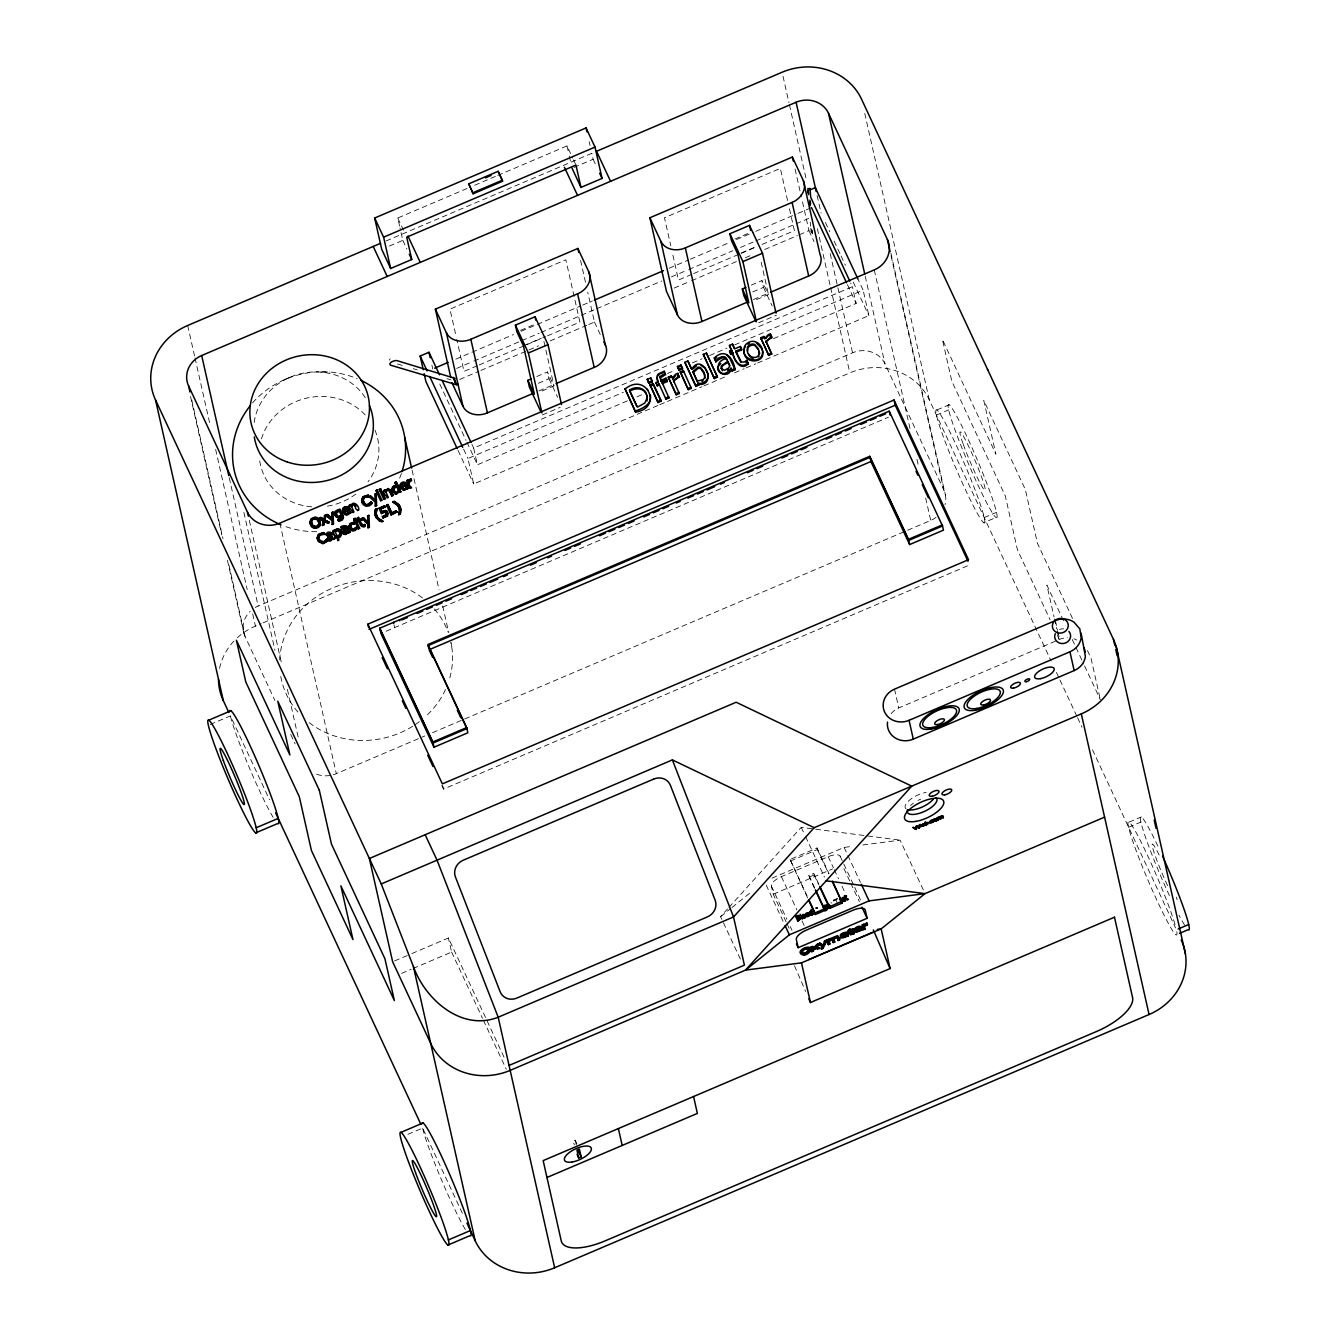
<?xml version="1.0" encoding="UTF-8"?>
<svg xmlns="http://www.w3.org/2000/svg" width="1340" height="1340" viewBox="0 0 1340 1340"><rect width="100%" height="100%" fill="white"/><g stroke="black" fill="none" stroke-linecap="round" stroke-linejoin="round"><path stroke-width="0.75" stroke-dasharray="5 3.75" d="M812.409 233.428L811.135 232.021L811.655 229.509L812.459 231.234M389.371 360.125L390.175 358.752M740.35 959.055L720.568 916.644L727.536 908.939M728.927 907.398L801.236 827.35L813.598 828.957M830.951 902.792L831.922 902.959M720.568 916.644L730.333 908.805M731.958 907.498L751.455 891.803M815.725 908.621L817.367 908.235M285.303 379.321L290.21 377.143M399.605 226.125L397.779 218.001L467.007 188.505M474.695 185.238L495.85 176.227M497.776 175.406L567.004 145.909L572.699 158.103M386.054 240.966L592.9 152.844M389.387 246.058L402.804 240.346L400.057 228.152M573.956 167.433L593.134 159.259L591.811 153.38M520.506 330.36L536.553 323.526M735.007 238.989L749.261 232.909M455.818 359.137L513.505 334.565M521.193 331.281L580.789 305.889M582.716 305.068L592.33 300.981M669.23 268.218L688.458 260.027M690.368 259.206L728.826 242.825M736.514 239.542L753.817 232.172M755.743 231.351L796.111 214.149M798.037 213.328L811.504 207.6M456.588 368.416L471.948 361.884M473.857 361.063L519.903 341.449M521.813 340.628L539.082 333.275M541.008 332.454L579.366 316.106M581.292 315.285L594.709 309.574M596.635 308.753L661.86 280.965M671.457 276.878L686.8 270.345M688.71 269.524L732.829 250.731M740.518 247.448L753.934 241.736M755.861 240.915L809.578 218.035M523.421 345.804L541.26 338.216M741.489 252.908L755.76 246.828M477.291 365.753L463.992 371.415L456.756 339.288M479.201 364.949L524.794 345.519M526.687 344.715L545.681 336.625M547.591 335.804L579.885 322.052L565.849 259.776L449.955 309.155L456.304 337.278M691.792 274.365L678.492 280.043L672.613 253.93M693.684 273.561L739.278 254.131M741.188 253.327L754.487 247.666M762.091 244.416L794.385 230.664L789.394 208.571M459.67 379.471L478.933 371.264M480.859 370.443L527.072 350.762M528.999 349.941L538.613 345.837M550.17 340.913L586.753 325.335M588.679 324.514L594.457 322.052L587.741 292.204M674.171 288.083L689.581 281.517M691.507 280.697L737.72 261.015M745.409 257.732L751.187 255.27M764.671 249.525L797.401 235.589M799.327 234.768L808.958 230.664L801.789 198.839M536.77 376.523L547.457 371.967L553.956 385.903L539.702 391.967M751.271 285.135L761.957 280.579L768.457 294.515L755.978 299.825M538.295 383.29L548.981 378.734L547.457 371.967M752.779 291.902L763.482 287.346L761.957 280.579M538.898 390.928L554.157 384.429M753.398 299.54L768.641 293.041M542.365 414.931L560.187 407.343M758.641 322.789L776.463 315.185M627.388 400.878L477.425 464.762L473.673 448.062L852.408 286.693L850.666 282.974M657.856 405.517L473.69 483.975L467.945 458.515L623.335 392.302M667.454 373.508L675.142 370.242M692.395 362.889L701.993 358.802M709.664 355.519L726.933 348.166M734.605 344.899L863.127 290.144L857.918 278.954M637.003 396.774L642.764 394.328M773.498 338.618L856.176 303.409L852.408 286.693M659.766 404.697L665.528 402.251M667.437 401.43L701.976 386.724M703.902 385.903L724.99 376.909M734.588 372.822L744.186 368.734M746.095 367.914L755.693 363.827M757.603 363.023L868.873 315.603L863.127 290.144M255.27 607.489A24.807 22.747 -12.7 0 1 258.151 606.048L852.558 352.805A24.807 22.747 -12.7 0 1 884.97 363.793L943.846 490.055A24.807 22.747 -12.7 0 1 945.001 504.644M237.297 637.756A60.836 55.744 -12.7 0 1 255.438 626.115L261.216 623.669M263.142 622.849L849.845 372.872A60.836 55.744 -12.7 0 1 929.29 399.822L1051.13 661.089M386.088 631.24L888.487 417.192M936.911 409.956L949.172 404.747M210.196 724.505L230.413 715.895L269.524 799.745M936.425 415.099L948.687 409.873M333.275 774.755A24.807 22.747 -12.7 0 0 336.323 773.666L424.814 735.978M432.502 732.695L905.723 531.076M907.649 530.255L930.731 520.423A24.807 22.747 -12.7 0 0 936.292 517.207M984.213 517.592L996.474 512.366M983.711 522.734A61.473 4.824 66.9 0 0 954.901 442.334A61.473 4.824 66.9 0 0 942.322 433.976A61.473 4.824 66.9 0 0 983.711 522.734L995.972 517.508A61.473 4.824 66.9 0 0 967.162 437.108A61.473 4.824 66.9 0 0 954.582 428.75A61.473 4.824 66.9 0 0 995.972 517.508M441.765 785.341L443.523 789.109L969.708 564.927M891.134 713.684A18.71 17.152 -12.7 0 1 898.738 707.939L1059.622 639.398A18.71 17.152 -12.7 0 1 1067.561 637.756M394.563 960.931L409.956 954.381M411.882 953.561L448.431 937.983L504.007 1057.126M401.581 973.393L411.213 969.289M413.139 968.468L451.614 952.07L448.431 937.983M807.618 897.9L790.081 859.459L817.048 847.969L829.075 873.78M790.433 861.017L817.4 849.543L817.048 847.969M772.041 878.119L844.133 847.416L852.424 846.327M786.128 921.87L773.23 894.216L771.388 886.058A12.06 4.74 -25 0 1 781.388 876.645L828.237 856.679A12.06 4.74 -25 0 1 840.347 856.679M814.419 888.186L808.874 875.489L813.765 873.395L818.975 884.534M809.226 877.047L814.117 874.97L813.765 873.395M773.23 894.216L832.609 868.906M837.232 898.638L833.262 900.329L837.232 898.638L835.825 899.877L837.718 904.031M833.564 901.083L835.172 900.145L833.262 900.329M835.875 900.095L837.282 898.855M1129.118 822.124L1141.379 816.898M407.913 1134.327L422.619 1128.062L462.602 1213.772M1128.632 827.266L1140.893 822.04M576.904 1143.757L575.245 1140.189L572.8 1141.245L574.458 1144.796M815.775 907.683L817.718 908.051M815.826 907.9L817.383 907.348M816.11 908.403L816.948 908.219M862.793 844.987L900.111 840.146L924.181 891.77M320.863 372.118L329.673 372.051M815.658 829.226L900.111 840.146M397.444 363.978L405.367 366.339M413.29 368.684L417.243 369.857M446.957 378.684L450.91 379.857M1072.519 618.46L1037.445 543.286L1025.334 489.519L983.778 400.409L995.888 454.176L942.389 339.439L951.802 381.18L1005.301 495.917L1017.412 549.685L1050.141 619.834M1087.444 650.486L1090.961 658.024L1099.922 697.788M1063.525 620.772L1046.858 585.044L1054.044 616.903M1072.302 639.582L1083.708 664.037M1084.579 665.913L1100.375 699.781M1057.21 635.009L1058.985 638.795L1057.176 630.839M1056.423 672.429L1059.069 678.09M1059.94 679.983L1076.673 715.861M1077.561 717.754L1081.966 727.184M1092.519 749.847L1175.549 927.883M825.423 222.44L829.778 231.753M834.117 241.083L840.197 254.114M841.068 255.99L845.406 265.303M853.228 282.07L868.873 315.603M847.416 284.616L856.176 303.409M808.958 230.664L814.033 241.569M763.482 287.346L772.142 305.905M593.134 159.259L596.384 166.227M573.503 159.845L575.949 165.071M844.133 847.416L860.464 882.44M594.457 322.052L601.241 336.591M840.113 856.109L853.881 885.606M854.736 887.449L860.984 900.932M843.915 868.521L849.929 881.419M850.783 883.261L859.375 901.703M828.237 856.679L833.396 867.75M834.25 869.593L838.555 878.805M841.989 886.192L845.423 893.562M817.4 849.543L828.572 873.513M801.236 827.35L804.687 834.736M805.541 836.579L824.452 877.13M814.117 874.97L818.455 884.249M808.874 875.489L814.938 888.487M790.081 859.459L807.266 896.326M781.388 876.645L796.865 909.826M802.024 920.898L804.603 926.426M548.981 378.734L557.641 397.293M771.388 886.058L786.865 919.257M790.315 926.627L792.024 930.312M786.982 923.712L789.562 929.24M766.179 885.037L784.235 923.763M397.779 218.001L403.457 230.195M402.804 240.346L406.874 249.056M471.915 444.31L473.673 448.062M439.771 383.994L466.035 440.341M466.923 442.217L477.425 464.762M463.606 449.185L467.945 458.515M458.046 450.441L473.69 483.975M451.614 952.07L482.484 1018.266M483.371 1020.159L506.302 1069.337M228.972 565.128L245.036 636.433L274.918 700.502M290.73 734.42L295.135 743.834M794.469 965.721L805.642 991.483M812.341 232.523L811.236 229.777M1055.384 620.604L1057.511 630.001M1057.93 631.877L1059.622 639.398M1054.496 618.896L1056.741 628.845M864.752 113.398L929.29 399.822M890.933 253.344L945.554 495.733M891.05 255.806L943.846 490.055M874.266 269.893L910.078 428.767M916.962 459.319L918.788 467.476M925.672 498.028L930.731 520.423M865.221 276.208L884.97 363.793M817.099 195.489L821.085 213.127M830.197 253.612L852.558 352.805M783.012 76.296L788.958 102.711M789.411 104.738L806.362 179.895M817.35 228.654L830.163 285.537M830.616 287.564L849.845 372.872M812.409 231.887L812.057 230.312L812.358 233.981M795.056 169.008L801.337 196.846M787.585 200.531L780.349 168.388L664.456 217.767L670.804 245.89M894.517 689.145L898.738 707.939M761.17 262.221L768.457 294.515M589.164 141.638L590.035 145.558M567.004 145.909L568.847 154.033M569.299 156.06L571.125 164.184M580.572 260.379L585.496 282.271M543.956 341.499L553.956 385.903M431.916 365.25L432.753 368.969M575.245 1140.189L577.004 1148.028M412.084 470.122L439.034 589.701M442.686 605.931L448.615 632.279M451.815 646.466L450.91 642.413A86.865 79.596 -12.7 0 1 449.051 680.452M442.736 785.625L443.523 789.109M394.01 624.808L394.63 627.589M279.859 523.136L336.323 773.666M249.29 520.305L281.886 664.908M287.397 689.363L298.418 738.24M243.88 512.399L274.951 650.235M229.241 477.727L258.151 606.048M187.684 325.486L194.551 355.954M195.02 357.981L210.129 425.014M215.623 449.403L247.197 589.567M252.691 613.938L255.438 626.115M191.787 400.141L223.009 538.663M190.531 396.506L221.753 535.012M227.448 560.321L243.981 633.636M810.298 222.155L810.633 226.226M810.801 228.252L811.085 231.602M219.559 668.426A60.836 55.744 -12.7 0 1 235.89 639.08M273.159 817.383A61.473 4.824 66.9 0 1 248.603 766.011A61.473 4.824 66.9 0 1 230.413 715.895M1176.805 931.652A61.473 4.824 66.9 0 1 1144.41 871.637A61.473 4.824 66.9 0 1 1135.633 831.638A61.473 4.824 66.9 0 1 1176.018 928.084M465.365 1229.55A61.473 4.824 66.9 0 1 440.81 1178.178A61.473 4.824 66.9 0 1 422.619 1128.062M245.036 636.433A24.807 22.747 -12.7 0 1 250.178 611.325M330.109 775.475A24.807 22.747 -12.7 0 1 314.498 773.281M445.55 689.48A86.865 79.596 -12.7 0 1 425.584 716.498M419.353 721.657A86.865 79.596 -12.7 0 1 414.378 725.174M412.653 726.28A86.865 79.596 -12.7 0 1 309.238 722.696M297.916 712.043A86.865 79.596 -12.7 0 1 280.428 674.556M279.675 659.95A86.865 79.596 -12.7 0 1 332.069 588.226A86.865 79.596 -12.7 0 1 423.021 598.327M434.344 608.98A86.865 79.596 -12.7 0 1 448.196 632.329M401.397 473.522A86.865 79.596 -12.7 0 1 399.286 478.933M316.675 531.695A86.865 79.596 -12.7 0 1 282.857 525.565M252.54 402.938A86.865 79.596 -12.7 0 1 357.16 378.651M254.181 422.485A60.049 55.041 -12.7 0 1 301.952 373.408A60.049 55.041 -12.7 0 1 365.669 398.281M374.982 430.14A60.049 55.041 -12.7 0 1 367.981 481.864M355.887 494.008A60.049 55.041 -12.7 0 1 327.362 506.151M311.751 506.822A60.049 55.041 -12.7 0 1 259.374 457.359M261.451 438.867A60.049 55.041 -12.7 0 1 307.48 397.93A60.049 55.041 -12.7 0 1 366.239 416.103M905.991 808.807A16.214 6.365 -25 0 1 909.81 799.88A16.214 6.365 -25 0 1 926.191 792.392M1073.893 638.795A18.71 17.152 -12.7 0 1 1076.791 640.051M1184.61 925.136A61.473 4.824 66.9 0 1 1178.932 915.086M1169.418 895.623A61.473 4.824 66.9 0 1 1140.809 821.655A61.473 4.824 66.9 0 1 1159.368 849.275M1167.559 885.639A31.641 2.479 66.9 0 1 1152.685 847.784A31.641 2.479 66.9 0 1 1160.423 857.6M1176.403 897.113A31.641 2.479 66.9 0 1 1177.073 899.659M1059.538 629.515A8.023 7.353 -12.7 0 1 1063.642 628.845M910.547 805.507A16.214 6.365 -25 0 1 913.394 803.196M918.084 800.365A16.214 6.365 -25 0 1 920.647 799.176M963.309 444.461A31.641 2.479 66.9 0 0 984.615 490.139A31.641 2.479 66.9 0 0 969.792 448.766A31.641 2.479 66.9 0 0 963.309 444.461"/><path stroke-width="1.5" d="M310.026 522.684L311.115 518.747L314.883 517.156A4.305 3.936 -12.7 0 1 317.597 517.944L320.193 522.131M744.253 349.707C741.606 364.865 767.602 364.48 762.192 349.439M801.923 915.773L802.208 917.163M805.642 914.801L806.044 913.294M657.136 378.048L657.404 380.661M324.649 521.377L323.945 524.844L322.471 525.464L323.543 520.841C316.709 519.116 320.076 515.381 323.911 519.602L324.498 515.699C329.774 510.121 333.828 528.144 331.7 512.634L333.04 512.048L333.476 523.89L332.085 524.476L332.002 520.506L326.089 515.029L325.017 520.121L329.355 522.55L327.747 523.22L324.531 520.908L327.747 523.22M367.998 527.793L367.897 523.823L361.984 518.329L368.014 524.275L367.998 527.793L369.388 527.206L368.952 515.364L367.596 515.95L368.014 522.5L363.391 517.743L359.639 519.836L363.492 518.195M375.267 500.808L374.832 494.242L376.188 493.673L376.624 505.515L375.234 506.101L375.15 502.115L369.22 496.637L370.627 496.034L375.15 500.339L370.627 496.034M342.604 510.892C341.399 506.151 349.422 504.711 349.79 509.769L344.43 512.064L349.79 509.769M400.107 486.387C398.868 482.166 406.204 480.022 406.991 484.644M317.295 538.245L318.451 534.275L323.727 532.583C326.474 536.268 318.334 532.801 318.803 537.306M361.716 500.708L362.872 496.738L368.148 495.046C370.895 498.731 362.755 495.264 363.224 499.77M457.593 383.609L457.644 384.731M392.285 489.669L392.201 488.447M809.31 912.641L809.41 913.629M809.343 913.227L809.377 912.289M334.749 514.108C332.471 510.205 342.387 509.133 338.752 509.619L334.782 513.337M349.12 526.62L350.025 523.538L353.911 522.231C356.675 525.514 349.505 522.684 350.578 526.57M799.327 916.912C799.745 913.662 793.313 917.85 796.932 915.806M342.069 517.173C342.705 520.389 336.072 518.262 338.719 521.377L342.554 519.853L343.375 516.955M388.047 513.572L387.076 516L382.905 517.927L387.645 515.917L387.277 511.478A2.78 2.546 -12.7 0 0 385.602 510.423L382.135 511.763L380.861 508.815L385.183 506.972L380.861 508.815M660.302 378.986L660.402 377.612C666.717 374.949 666.047 371.967 660.168 376.523L661.19 381.381L666.248 379.237L665.997 378.148L660.938 380.309L661.19 381.381M374.949 513.337L375.451 509.3L377.043 508.614L376.305 512.45M400.777 510.004L400.275 514.041L398.7 514.711L399.337 511.796M849.794 281.115L810.717 197.281L809.996 188.237M399.437 512.249L399.437 510.875M386.573 513.739C383.692 516.888 380.526 517.491 386.59 515.012M759.328 352.923C758.323 360.929 746.732 357.328 747.351 350.041M805.055 917.096L804.101 914.952L802.66 915.806M747.486 349.874L747.636 348.752A4.523 4.137 -12.7 0 1 749.512 346.189L751.774 345.234A4.489 4.104 -12.7 0 1 754.99 345.62L758.507 349.841M340.31 533.621L339.539 535.665L337.194 536.235L335.234 531.812L338.199 530.02L340.377 533.555M311.5 521.796C311.768 517.994 317.547 518.077 318.351 521.629M841.922 898.403L842.843 899.877M704.957 378.299L703.818 371.867L700.736 367.813A3.534 3.249 -12.7 0 0 697.906 367.294L692.847 371.582L697.52 382.135M647.136 397.913L644.825 403.055L637.421 407.125L629.499 390.124C635.997 385.401 646.399 387.746 647.12 396.791M647.053 400.995L646.868 395.702M318.836 523.639C319.088 528.663 311.634 527.474 311.634 522.952M800.549 918.687L797.752 921.066L795.625 916.359M721.138 368.349L722.88 365.351L728.022 362.353L727.771 361.264L721.104 366.172L722.26 370.711M343.844 510.289L345.284 508.279L347.596 508.647M401.347 485.784L402.787 483.774L405.099 484.142M323.945 524.844L324.531 520.908M310.026 521.695L311.215 519.216L315 517.608A4.305 3.936 -12.7 0 1 317.697 518.413L319.171 519.954M376.406 511.512L377.043 508.614M392.302 488.916L392.352 487.727A3.3 3.015 -12.7 0 1 393.558 486.119A3.819 3.501 -12.7 0 1 396.305 485.432L396.406 485.901A3.819 3.501 -12.7 0 0 393.659 486.571A3.3 3.015 -12.7 0 0 392.453 488.179M320.31 523.756C319.808 528.027 313.208 529.367 311.148 525.498M322.471 525.464L323.426 520.389L319.121 517.977M805.675 913.863L805.725 915.187M342.621 510.121C342.94 506.738 348.383 505.616 349.489 509.133M400.124 485.616L403.106 482.534L406.573 483.891M317.312 537.256L318.552 534.744L322.203 533.086M343.392 517.676L341.013 520.255L338.601 520.925L338.032 519.686M361.733 499.719L362.972 497.207L366.624 495.549M826.847 909.709L826.864 908.855M809.98 949.692L808.958 947.279A4.807 1.893 -25 0 0 806.596 947.363C803.766 947.38 796.814 952.238 801.739 954.08M841.537 935.287L845.121 932.824L846.612 934.449L842.056 936.392L841.537 935.287L846.11 933.344M842.056 936.392L844.25 934.332L846.612 934.449M924.734 825.306L921.082 826.596L922.791 824.184L923.964 824.887L921.686 825.859L924.717 824.837L921.887 826.344L924.734 825.306L923.528 823.698L920.731 825.842L923.964 824.887M349.154 525.866L350.745 523.505L353.911 522.231M400.275 514.041L400.627 511.78M375.099 511.562L375.451 509.3M926.325 825.105L928.788 822.358L926.007 822.676L929.055 822.911L925.655 825.406L924.818 822.291L926.007 823.447M918.62 827.299L920.061 824.452L919.424 828.053L916.677 826.344L916.259 829.41L913.143 827.4L915.79 829.159L916.996 825.742L918.888 827.852L919.307 824.77M916.259 829.41L916.945 826.897M915.538 828.606L916.225 826.077M919.424 828.053L920.061 824.452M799.277 916.694L799.88 917.649M398.7 514.711L399.136 512.667M804.971 917.297L805.005 916.393M808.673 915.321L808.137 916.175M393.742 488.581L396.875 486.872L398.75 490.926L397.109 492.55M340.226 534.107L337.194 536.235M802.694 915.388L803.766 917.816M823.447 906.979L823.983 906.125M318.719 524.342L316.19 526.519L312.957 525.364M842.592 898.721L843.413 897.85M800.482 918.989L797.752 921.066M826.495 941.45L823.246 945.822L824.469 940.998L825.976 940.362L826.495 941.45L822.978 948.452L821.437 949.122L822.124 945.822L818.204 943.678L822.626 946.928L821.437 949.122M802.04 915.655L803.347 914.332L804.754 914.801M805.608 917.029L803.196 918.051M805.507 917.565L805.608 915.94M809.293 915.471L807.618 916.828L806.044 915.739M823.346 945.604L825.976 940.362M318.418 541.058L322.772 543.789L327.597 541.142L326.809 539.199L323.526 541.98L319.707 540.238M326.709 539.233L323.627 542.432M361.8 501.294C362.034 506.788 370.309 507.877 371.917 503.137C371.18 499.954 366.44 508.061 364.145 502.701M371.23 501.663L368.048 504.895M799.729 919.391L799.745 918.352M409.052 482.115C416.103 477.358 404.429 482.333 411.481 487.559L410.191 488.112L406.807 480.625L408.114 480.072L408.7 481.579M679.296 376.071C679.648 378.567 673.953 378.316 673.802 381.749L673.568 380.677C681.591 376.255 678.09 368.534 672.462 378.332L671.323 375.87L668.258 377.177L676.214 394.798L679.28 393.491L679.028 392.402L675.963 393.709L676.214 394.798M765.994 341.281C774.034 336.876 770.534 329.154 764.906 338.953L763.767 336.491L760.701 337.797L768.658 355.418L771.706 354.112L765.994 341.281L771.706 354.112M766.245 342.37C766.396 338.936 772.091 339.171 771.74 336.675M408.6 481.11L409.889 479.385A2.764 2.529 -12.7 0 1 410.911 478.916L411.598 480.608M672.714 379.421L675.779 375.334M396.188 481.847L394.998 482.852L396.188 481.847C396.757 482.886 403.424 495.515 399.119 491.462L396.607 493.556A2.697 2.479 -12.7 0 1 394.714 493.304L392.654 490.926M399.119 491.462L396.707 494.008A2.697 2.479 -12.7 0 1 394.831 493.756L392.319 490.038M812.777 914.416L812.073 915.036M350.611 504.577L349.405 505.582L350.611 504.577L351.063 505.817L354.062 503.572L356.624 505.465M384.932 489.938L383.743 490.959L384.932 489.938L385.401 491.177L387.846 489.033L390.275 489.77M349.489 527.876L351.214 530.339A3.266 2.982 -12.7 0 0 353.341 530.858C357.629 530.858 357.261 525.129 353.777 529.149A2.06 1.893 -12.7 0 1 352.336 528.982L350.846 527.307M356.206 527.156L353.877 529.618A2.06 1.893 -12.7 0 1 352.437 529.451L350.594 526.687M334.43 530.07L333.241 531.092L334.43 530.07L334.883 531.277L337.462 529.132L340.394 530.288M455.064 378.382L396.757 360.56C394.479 360.226 388.232 362.587 390.208 365.066L456.404 384.714L454.126 378.651M333.392 539.434L334.581 538.429L333.392 539.434L332.94 538.228L330.863 540.238A2.546 2.328 -12.7 0 1 328.92 540.322L328.484 540.12A2.881 2.63 -12.7 0 1 327.479 539.015M348.635 532.935L349.824 531.93L348.635 532.935L348.182 531.729L346.122 533.739A2.546 2.328 -12.7 0 1 344.179 533.822L343.743 533.621A2.881 2.63 -12.7 0 1 342.739 532.516M715.878 361.901L714.321 357.981C725.091 347.596 733.231 357.83 735.107 369.706L732.059 370.996L730.987 368.148C720.954 383.374 710.334 361.649 726.498 358.517C724.337 353.911 715.895 358.584 715.878 361.901C718.357 359.723 724.32 355 726.732 359.589M730.987 368.148L731.238 369.237C728.039 380.409 710.853 370.929 720.87 363.576M829.51 907.28L829.762 907.18M341.901 516.821L341.516 515.749L338.936 517.743L335.988 516.704M826.16 908.788L824.134 909.224M393.709 489.586L394.077 487.325L396.774 486.42C400.76 488.363 397.511 494.46 394.613 491.378M811.889 914.483L812.107 914.299M693.098 372.671L698.14 368.383A3.534 3.249 -12.7 0 1 700.988 368.885L704.689 374.513M336.424 514.711C337.328 519.216 343.878 512.718 339.472 516.771M329.121 538.847L332.471 537.24L330.26 539.601M343.425 512.868C346.876 519.635 355.234 507.709 346.926 513.32A2.345 2.144 -12.7 0 1 345.418 512.952L345 512.6M351.03 512.801L350.427 511.512L347.026 513.789A2.345 2.144 -12.7 0 1 345.519 513.404L344.648 512.148M344.38 532.349L347.73 530.74L346.172 532.918M842.123 901.318L842.357 901.937M845.188 900.731L844.837 898.889L842.86 898.989M842.073 898.403C846.093 896.644 841.152 896.996 842.224 899.592M355.117 505.699L353.592 504.962A2.412 2.211 -12.7 0 0 352.253 505.766L351.532 506.805L352.152 505.314A2.412 2.211 -12.7 0 1 353.492 504.493L355.586 506.57M389.454 491.077L387.93 490.323A2.412 2.211 -12.7 0 0 386.59 491.144L385.87 492.182L386.49 490.675A2.412 2.211 -12.7 0 1 387.829 489.87L389.354 490.607L391.783 495.951L393.089 495.398L390.861 490.373M829.46 907.063L827.467 907.733M810.365 911.954L810.214 913.763M758.406 356.976L759.026 356.122M804.921 917.079L803.983 917.833L802.794 916.66M808.59 915.522L807.668 916.275L806.529 915.321L806.546 913.863L807.819 913.595M809.561 912.222L809.946 911.518A1.826 1.675 -12.7 0 1 811.269 911.2L811.32 911.418A1.826 1.675 -12.7 0 0 809.996 911.753L809.762 911.971M801.806 950.68L804.569 948.636M827.199 905.924L828.187 908.118M827.031 906.443C831.051 903.478 822.944 905.723 828.79 904.215M766.179 338.216L767.183 336.893M692.813 368.952L696.549 365.77M814.335 948.67L813.816 947.564L811.236 950.663L811.755 951.752L814.335 948.67L810.449 946.978L814.603 946.71L819.762 943.008L822.726 944.717M810.951 948.067L815.122 947.799L820.281 944.097L823.246 945.822M811.755 951.752L815.239 948.753L819.41 948.486L818.908 947.397L817.132 948.15L817.635 949.256M802.191 915.354L804.436 914.634M805.876 913.779L808.12 913.076M809.142 915.773L806.278 916.058M825.808 908.537L824.435 909.257M815.507 946.794L818.087 943.728L818.589 944.817L816.027 947.899L819.41 948.486M842.073 901.1L841.219 902.054M610.571 181.302L596.568 151.286L782.091 72.243A60.836 55.744 -12.7 0 1 861.536 99.177L1113.456 639.398A60.836 55.744 -12.7 0 1 1081.313 713.885L814.201 827.684L733.533 916.962L498.195 1017.227C461.596 1031.632 425.182 999.523 413.39 966.525L381.247 883.948L155.541 399.973A60.836 55.744 -12.7 0 1 187.684 325.486L380.56 243.31M818.841 911.904L817.919 912.574M826.646 909.76C822.375 911.702 828.053 910.848 826.629 908.068M327.496 540.673L323.677 543.186L319.121 541.913M371.917 503.137L366.138 505.75L362.236 502.433M845.004 900.932L845.105 899.09M829.276 907.314L828.371 907.867M842.693 898.52L843.463 898.068A2.094 1.926 -12.7 0 1 844.434 898.068L844.418 897.833M350.913 512.332L346.809 514.51L343.945 513.505M400.476 487.576L403.507 490.005L408.533 488.296L403.608 490.457L400.158 486.738M842.525 901.502L841.453 902.54M942.455 817.082L940.663 817.517L940.981 818.874C940.412 817.886 937.196 815.625 938.536 819.913L937.146 817.836C940.077 816.479 944.516 814.586 943.176 817.283M838.187 940.496C839.292 935.169 831.571 938.771 834.753 941.953L833.296 942.573L832.157 938.904L830.616 938.904L828.74 940.194L829.862 944.047L828.405 944.65L827.082 939.893L837.634 935.622L839.644 939.876L838.187 940.496L837.198 937.263M828.522 939.273L829.125 940.78C832.19 939.843 839.225 933.176 839.644 939.876M727.57 370.225L728.608 369.271M829.058 906.828C826.428 908.621 829.611 903.16 827.668 907.113M828.907 907.247L829.427 906.577M409.554 480.239L410.911 478.916M921.736 826.093L924.466 824.335M809.142 950.931L804.469 953.611M746.011 362.286L746.816 360.359L744.42 362.018L741.355 362.068L735.777 351.18L741.405 348.785L740.333 346.474L734.705 348.869L732.494 344.129L729.429 345.435L731.891 351.264L729.814 352.152L730.903 354.447L732.963 353.576L732.712 352.487L730.652 353.375L730.903 354.447M846.043 899.324L848.187 899.542L847.048 899.24M821.872 910.513L820.683 911.217M812.258 914.617L810.231 914.784M938.168 818.288L942.472 816.261L943.427 817.836M810.248 912.322L811.487 911.669L812.442 913.83M823.162 906.242L823.363 905.807A1.809 1.658 -12.7 0 1 824.686 905.505L824.736 905.723A1.809 1.658 -12.7 0 0 823.413 906.024M804.787 917.247L803.933 917.615M823.648 906.594L824.887 905.957L825.808 908.018M802.861 915.438L804.854 916.024M863.831 924.835L866.829 922.975L867.482 924.717L864.468 926.443L863.714 924.282L862.256 924.901L863.597 929.675L865.054 929.055L863.948 925.354L866.829 922.975M864.35 925.923L866.193 924.567A3.082 1.206 -25 0 1 867.349 924.064M331.131 534.593C321.684 536.134 329.506 530.875 331.231 534.811L328.032 536.821L327.362 538.764M932.606 821.286C926.627 823.648 935.655 817.936 930.245 822.274C936.794 821.119 927.38 824.921 930.881 821.135A2.58 1.005 -25 0 1 932.003 820.683C931.082 818.254 927.129 825.273 932.724 821.621M826.177 880.832L925.052 893.613L869.074 900.882L789.394 934.818L745.509 970.11L510.171 1070.375A60.836 55.744 -12.7 0 1 430.726 1043.441L392.637 961.751L369.371 858.505L736.146 702.244L911.736 786.128L745.509 970.11L801.488 962.857L881.167 928.905L925.052 893.613L1104.579 817.132M805.256 917.599L804.251 918.135M925.806 823.162C927.749 822.274 930.328 823.782 926.057 823.715M829.242 941.3L832.408 939.742L833.296 942.573M839.443 899.81L840.481 899.458M825.406 908.235L824.15 908.537M935.705 819.963L933.243 821.587L936.794 820.649L935.923 819.108L933.31 820.181L935.605 819.46L936.074 820.968M848.17 935.253L844.1 937.38A2.613 1.022 -25 0 1 842.76 937.464C860.85 923.612 824.854 944.315 848.321 935.94L847.651 934.164L843.58 936.292A2.613 1.022 -25 0 1 842.257 936.375M799.528 919.341L798.171 920.279L798.104 918.084M799.377 919.726L799.009 917.833M659.883 374.095L658.794 374.899A5.394 4.941 -12.7 0 0 657.99 375.837M842.056 901.921L840.565 902.54M844.954 900.715L843.044 900.916M326.524 535.565C325.235 529.032 336.625 532.75 334.682 538.881M325.972 534.375L330.159 532.533L332.437 534.091M346.959 526.553C333.258 529.3 346.491 522.684 347.697 527.591M714.572 359.07L716.766 357.546M826.529 905.555L827.986 904.131M360.795 525.347C369.237 526.168 362.068 528.714 360.493 524.811M746.816 360.359L747.971 362.855C740.585 370.276 733.6 359.505 732.712 352.487M747.971 362.855L748.222 363.944C740.836 371.364 733.851 360.594 732.963 353.576M827.534 905.89L828.74 904.969M385.284 507.425L384.664 505.867L379.019 508.279L381.381 513.555L384.764 512.115L386.406 513.27M453.339 377.361L453.456 378.215M860.799 929.424L861.251 928.369L861.922 930.144C838.438 938.519 874.45 917.816 856.361 931.669A2.613 1.022 -25 0 0 857.7 931.585L861.771 929.457M768.222 335.955L770.617 334.866L771.974 337.764M827.065 905.12L828.723 905.086M332.588 537.708L331.566 535.297L329.003 536.955L328.886 538.814M347.831 531.209L346.826 528.798L344.648 530.07L343.911 531.344L344.95 533.069M701.976 381.364L703.048 380.795M935.856 819.996C931.317 821.822 937.648 821.52 935.303 818.991C929.943 821.638 937.447 815.859 936.794 820.649M747.804 344.095L749.479 343.224M847.885 931.585L849.962 928.989L851.336 933.812L854.2 933.628L850.381 934.885L848.873 931.166L847.885 931.585L849.376 932.272M348.182 531.729L346.222 534.208A2.546 2.328 -12.7 0 1 344.279 534.292L343.844 534.074A2.881 2.63 -12.7 0 1 342.839 532.968C341.935 528.228 349.841 524.459 342.604 532.265M847.818 899.542L846.579 899.776M825.808 909.776L824.301 910.162L825.541 909.894M797.92 917.816L798.64 916.962L797.166 918.118L796.513 916.594L798.707 917.029M844.702 900.899L843.061 901.519M435.383 309.155L446.404 332.789C450.743 341.566 462.635 342.956 470.843 339.271L577.607 293.778C585.815 290.596 592.883 280.914 588.896 272.07L577.875 248.453L435.383 309.155L450.625 376.791M649.883 217.767L660.905 241.401C665.243 250.178 677.119 251.568 685.343 247.883L792.091 202.39C800.315 199.208 807.384 189.526 803.38 180.682L792.375 157.065L649.883 217.767L666.466 291.366L677.487 314.984C681.826 323.761 693.718 325.168 701.926 321.483L747.67 301.986M556.05 383.625L594.19 367.378C604.072 363.86 610.554 351.248 603.787 342.035M770.55 292.237L808.69 275.99C816.898 272.807 823.966 263.126 819.98 254.282L803.38 180.682M935.538 819.209L933.042 821.152L936.526 820.114M382.603 511.512L385.702 510.875A2.78 2.546 -12.7 0 1 387.377 511.947L388.047 513.354M844.937 936.392L845.791 936.007M580.974 187.399L575.949 165.071L406.707 237.163L411.748 259.508L390.66 268.486L381.716 249.324L374.664 218.018L586.066 127.936L595.01 147.099L602.062 178.421L580.974 187.399L572.046 168.237M468.749 183.831L498.162 171.302L502.316 180.213L502.55 181.252L473.137 193.798L468.749 183.831L473.137 193.798M485.532 177.835L491.043 175.473M472.903 192.742L502.316 180.213M390.66 268.486L383.609 237.18L595.01 147.099M189.962 392L188.588 385.887A24.807 22.747 -12.7 0 1 201.687 355.519L796.094 102.259A24.807 22.747 -12.7 0 1 828.505 113.247L887.381 239.508L890.128 251.736M423.256 369.74L420.157 356.021L428.984 352.269L439.503 374.798M808.573 194.618L807.735 190.9L808.523 191.201M810.08 189.895L815.34 187.65L857.918 278.954M531.41 378.801L527.86 380.326L534.342 394.245L523.421 345.804L516.938 331.885L515.414 325.134L535.029 316.776L548.01 344.631L561.527 404.579M745.911 287.413L742.343 288.938L748.842 302.857L737.921 254.433L731.439 240.497L729.915 233.746L749.529 225.388L762.51 253.243L776.028 313.192M434.679 368.148L448.13 362.403M594.256 300.16L663.468 270.68M541.913 412.938L528.395 352.973L548.01 344.631M756.413 321.55L742.896 261.585L762.51 253.243M451.965 382.754L462.987 406.372C467.325 415.149 479.218 416.556 487.425 412.854L533.186 393.374M375.92 490.49L377.21 489.938L381.866 500.172L380.577 500.725L376.021 490.943L377.21 489.938M379.22 489.502L380.711 488.866L381.381 490.557L379.907 491.194L379.22 489.502L380.711 488.866M368.852 496.537L364.463 497.006L363.241 500.557M368.835 497.056L368.148 495.046M380.426 491.864L381.733 491.311L385.116 498.781L383.81 499.334L380.543 492.333L381.733 491.311M698.308 383.274L698.71 385.2L695.845 386.423L684.874 362.319L687.923 361.013L691.758 369.237C702.21 351.248 718.508 386.255 698.559 384.362L698.308 383.274C703.567 384.245 709.028 379.689 708.039 374.195M703.366 354.447L706.431 353.14L717.151 376.155L717.403 377.243L714.337 378.55L703.366 354.447L714.337 378.55M319.238 518.446L320.829 517.759M327.597 514.878L324.498 515.699M332.119 519.183L331.801 513.086L333.04 512.048M370.728 496.504L369.22 496.637M647.254 379.354L650.738 377.88L652.077 380.761L652.329 381.85L648.845 383.324L647.254 379.354L648.845 383.324M677.504 366.473L680.988 364.983L682.328 367.88L682.562 368.952L679.079 370.443L677.504 366.473L679.079 370.443M625.093 388.969C646.818 371.347 663.333 408.097 635.612 412.1L625.093 388.969L635.612 412.1M677.739 367.562L681.222 366.071L680.988 364.983M347.998 508.949L344.012 511.16L348.099 509.418L346.892 507.726L344.715 508.061L344.012 511.16M401.514 486.655L405.601 484.913L401.514 486.655L402.687 483.321L404.395 483.238L405.601 484.913M401.833 487.09C416.723 482.584 398.114 486.42 403.022 488.916A2.345 2.144 -12.7 0 0 404.529 489.284L407.829 486.554L404.429 488.815A2.345 2.144 -12.7 0 1 402.921 488.447L401.95 487.559M648.594 382.252L652.077 380.761M678.844 369.354L682.328 367.88M636.785 406.322L629.733 391.196C635.026 387.863 643.635 387.327 646.232 394.345M371.23 502.165L372.034 503.606M650.101 384.915L653.149 383.625L660.855 400.141L661.106 401.229L658.041 402.536L650.101 384.915L658.041 402.536M656.148 383.525L657.722 381.012M680.351 372.034L683.4 370.728L691.356 388.349L688.291 389.655L680.351 372.034L688.291 389.655M729.814 352.152L729.58 351.063L731.64 350.175L729.429 345.435M322.371 525.012L323.845 524.375M327.647 522.768L329.355 522.55M384.999 498.329L383.81 499.334M391.783 495.951L392.989 494.929M399.454 492.165L400.744 491.613M352.688 512.6C355.536 512.249 348.635 510.222 349.305 505.13M357.445 510.574C360.527 509.267 354.447 511.227 355.485 506.118M387.009 497.978C389.873 497.609 382.972 495.582 383.642 490.49M650.336 386.004L653.401 384.697L653.149 383.625M668.509 378.265L671.575 376.959L671.323 375.87M680.586 373.123L683.651 371.817L683.4 370.728M760.952 338.886L764.001 337.579L763.767 336.491M338.132 520.155L341.683 519.032L341.8 516.352M659.045 383.877L656.985 384.748L657.22 385.836L659.297 384.965L659.045 383.877L665.93 399.169L668.995 397.88L668.744 396.791L665.679 398.097L665.93 399.169M667.069 380.459L667.32 381.531L662.362 383.659L662.111 382.57L667.069 380.459L665.997 378.148M740.635 362.034L736.029 352.269L741.656 349.874L741.405 348.785M396.875 504.661L392.838 501.897L394.412 501.21L398.952 504.996M353.727 518.982L355.217 518.346L355.787 519.568L354.413 520.657L353.727 518.982L354.413 520.657M375.552 509.753L377.177 509.15M387.88 504.51L386.623 505.548L387.88 504.51L391.833 513.203L396.322 510.791L391.732 512.751M398.349 504.276L394.513 501.679L392.955 502.416M353.844 519.434L355.217 518.346M358.584 517.374L357.395 518.379L358.584 517.374L359.639 519.836M354.296 520.205L355.787 519.568M324.314 534.124L320.042 534.543L318.82 538.094M354.949 521.344L356.239 520.791L359.623 528.261L358.316 528.814L355.05 521.796L356.239 520.791M357.361 520.305L358.232 519.937L357.914 521.746L358.685 520.908L357.914 521.746M324.414 534.593L323.727 532.583M359.991 520.356L362.386 519.351L360.091 520.825L362.47 525.447L364.781 524.711L362.604 525.113L361.549 523.706M326.424 535.112L325.854 533.906M341.114 527.407C341.315 531.578 344.916 524.979 346.39 528.094M350.695 527.156L351.365 523.94L354.631 524.024M390.978 514.895L396.841 511.897L390.978 514.895L386.523 505.08M635.361 411.012C642.463 408.666 652.379 404.144 650.352 394.881M657.806 401.447L660.855 400.141M688.057 388.567L691.105 387.26L691.356 388.349M695.845 386.423L695.611 385.351L698.475 384.128L698.71 385.2M714.103 377.461L717.151 376.155M731.808 369.924L734.856 368.617M768.658 355.418L768.406 354.329L771.471 353.023M367.88 527.34L369.388 527.206M376.791 518.346L381.213 521.662L382.905 521.444L379.622 521.226L376.255 517.508M398.6 514.259L400.174 513.572M337.714 540.69C340.528 540.69 332.722 535.631 333.124 530.623M367.864 624.172L894.048 399.99L968.519 559.701L442.351 783.883L367.864 624.172L368.651 627.656M369.053 629.381L895.221 405.216L894.048 399.99M908.47 539.333L942.288 524.928L943.461 530.154L909.642 544.559L908.47 539.333L869.744 456.304L427.929 644.54L466.655 727.57L467.828 732.796L434.009 747.201L380.945 633.418L379.773 628.209L889.224 411.146L942.523 525.967L908.704 540.389L869.978 457.342L428.163 645.579L428.8 648.359M401.732 619.985L407.494 617.539M417.092 613.452L422.854 610.99M426.706 609.365L432.468 606.903M436.304 605.261L442.066 602.816M445.902 601.174L451.664 598.729M461.262 594.625L467.024 592.18M470.859 590.538L476.621 588.093M480.457 586.451L486.219 583.989M490.072 582.364L497.743 579.081M503.505 576.635L507.341 574.994M530.389 565.178L536.151 562.733M547.675 557.825L551.51 556.184M564.961 550.455L570.706 547.993M574.558 546.368L580.32 543.906M599.516 535.732L605.278 533.27M609.114 531.645L614.876 529.183M618.712 527.541L624.474 525.096M628.326 523.454L634.071 521.009M643.686 516.905L649.448 514.459M653.284 512.818L659.045 510.373M662.881 508.731L668.643 506.286M676.315 503.003L680.167 501.361M687.839 498.095L693.601 495.649M697.453 494.008L703.198 491.546M707.051 489.921L714.722 486.638M720.485 484.192L724.32 482.551M747.368 472.735L753.13 470.29M756.966 468.648L762.728 466.186M781.94 458.012L787.686 455.55M791.538 453.925L797.3 451.463M801.136 449.821L806.898 447.376M826.093 439.202L831.855 436.74M835.691 435.098L841.453 432.653M845.306 431.011L851.068 428.566M860.665 424.462L866.427 422.016M870.263 420.375L876.025 417.929M879.861 416.288L885.623 413.826M208.856 720.149L230.916 710.753M869.744 456.304L870.916 461.53L429.102 649.749L432.619 657.304M434.009 747.201L432.837 741.975L466.655 727.57M256.141 827.785L278.217 818.371M255.655 832.91A61.473 4.824 66.9 0 0 226.845 752.527A61.473 4.824 66.9 0 0 214.266 744.169A61.473 4.824 66.9 0 0 255.655 832.91L277.715 823.514A61.473 4.824 66.9 0 0 258.469 764.571A61.473 4.824 66.9 0 0 229.827 711.423M381.247 883.948L672.379 759.914L814.201 827.684M909.056 720.334L1069.94 651.793A18.71 17.152 -12.7 0 0 1081.162 637.656L1079.822 628.879L1073.893 622.062A18.71 17.152 -12.7 0 0 1055.384 620.604L894.517 689.145A18.71 17.152 -12.7 0 0 884.618 712.043A18.71 17.152 -12.7 0 0 909.056 720.334L913.294 739.127L1074.161 670.586A18.71 17.152 -12.7 0 0 1085.4 656.449L1081.112 633.167M913.394 827.952L915.79 829.159M916.476 826.629L918.888 827.852M925.655 825.406L925.806 822.542M921.418 825.323L923.696 824.351M938.117 818.087L937.146 817.836M913.143 827.4L916.007 828.857M916.677 826.344L919.173 827.5M939.993 818.639L940.73 818.321C939.156 816.294 943.527 815.021 942.707 818.137M800.097 914.215L802.342 919.106M813.447 914.382L811.219 909.475L811.32 911.418M844.987 895.522L844.987 895.522C844.853 897.934 848.17 895.103 845.44 896.477M844.451 897.147L845.959 899.291M845.707 897.163L846.964 899.442L845.707 897.163L846.595 895.991M824.452 908.905L824.804 910.463L815.356 914.5L815.005 912.925L824.452 908.905L815.792 890.346M820.181 887.968L829.711 908.386L842.324 903.009L832.525 881.15M509.066 1065.434L744.404 965.169L733.533 916.962L672.379 759.914M798.154 947.682L867.114 918.302L865.288 910.145A12.06 4.74 -25 0 0 853.161 910.162L806.328 930.111A12.06 4.74 -25 0 0 796.329 939.524L798.154 947.682L796.446 943.997M850.197 930.044L852.877 928.905L853.379 929.994L850.833 931.652M849.962 928.989L850.481 930.077L848.404 932.69M852.877 928.905L850.314 930.546C849.527 935.638 854.284 929.826 854.2 933.628M828.405 944.65L827.584 940.981L829.125 940.78M853.379 929.994L850.716 931.132L850.481 930.077M863.597 929.675L862.776 925.99L864.216 925.387L863.714 924.282M858.186 928.201L855.138 929.491L858.337 927.096M843.145 935.119C856.143 930.195 836.26 932.003 841.068 937.213M867.416 924.751L866.98 923.612M860.213 928.654C847.684 932.757 861.938 927.632 859.711 927.548M811.236 950.663L812.878 949.96L813.397 951.065M827.902 943.561L829.343 942.941L828.74 940.194M837.684 939.39L839.125 938.771M863.077 928.57L864.534 927.95L865.054 929.055M820.918 948.017L822.475 947.363L822.978 948.452M401.062 1132.317L423.122 1122.92M808.74 959.557L872.507 932.389M808.841 998.836L810.432 1002.521L890.095 968.569L881.167 928.905L877.248 929.424M578.712 1157.978L581.175 1156.939L579.399 1149.1L576.954 1150.156L578.712 1157.978L577.054 1154.41M546.971 1177.492L697.37 1113.406L693.567 1096.539M448.347 1239.936L470.424 1230.539M1178.178 929.005L1188.68 924.533M447.861 1245.078A61.473 4.824 66.9 0 0 419.052 1164.695A61.473 4.824 66.9 0 0 406.472 1156.32A61.473 4.824 66.9 0 0 447.861 1245.078L469.921 1235.681A61.473 4.824 66.9 0 0 450.659 1176.721A61.473 4.824 66.9 0 0 422.033 1123.59M1179.435 933.394L1188.178 929.675A61.473 4.824 66.9 0 0 1162.534 856.176M466.94 1223.085L475.214 1240.823A60.836 55.744 -12.7 0 0 554.659 1267.757L1149.067 1014.514A60.836 55.744 -12.7 0 0 1181.21 940.027M851.537 933.545L853.563 931.987M798.154 918.302L799.662 918.352M661.223 373.408L662.932 372.788M839.611 898.855L840.615 898.922M840.934 902.138L841.855 901.351L829.36 906.812L829.711 908.386M811.605 914.382L810.164 913.545M810.633 912.054L811.487 911.669M811.705 914.986L810.516 914.969M665.679 374.882L664.255 371.247L658.56 373.827A5.394 4.941 -12.7 0 0 656.885 376.959L658.225 382.654L657.974 381.565M677.621 374.413L679.548 377.143M844.167 900.58L842.994 900.698M843.212 899.643L844.82 900.229M806.044 948.15C811.99 948.05 805.106 955.169 801.957 952.857M798.138 916.292L796.513 916.594M811.387 914.466L810.449 914.048M855.892 931.417C849.359 930.714 861.302 922.288 861.737 928.52M341.164 515.23L339.271 510.925L336.558 511.796L336.173 514.024M798.958 917.33L800.215 917.9M340.745 530.456C345.017 535.816 333.459 542.499 341.666 532.868M807.384 912.724L808.439 913.244M803.933 918.402L802.358 917.314M850.197 933.829L848.873 931.166M846.913 899.224L847.902 898.805M836.78 936.559L833.698 938.452M798.305 915.438L799.344 916.594M844.887 899.123L842.709 898.905M842.441 899.559L844.769 899.961M753.114 358.634L751.087 357.579M382.771 520.925L378.852 518.664A9.447 8.66 -12.7 0 1 376.976 516.051M382.905 521.444L378.952 519.116A9.447 8.66 -12.7 0 1 377.076 516.52L376.574 515.029M392.854 501.947L397.595 505.431M701.021 365.368L705.024 368.048L707.889 373.374M338.166 516.922L336.072 513.555L339.271 510.925M855.573 930.446L855.858 930.58A2.613 1.022 -25 0 0 857.181 930.496L861.168 928.402L861.922 930.144M395.803 492.685L393.993 490.323M756.447 342.99L761.656 348.5M329.238 522.081L325.017 520.121M320.729 517.307L323.911 519.602M808.02 913.729L806.663 913.495L806.328 914.718M807.233 916.158L806.479 915.103M727.034 355.251L729.831 358.4L735.107 369.706M350.51 529.384L351.114 529.87A3.266 2.982 -12.7 0 0 353.241 530.389L356.926 528.931M365.385 504.343L363.308 500.942M320.964 541.879L319.238 539.367M808.389 913.026L809.343 914.6M802.928 918.084L802.158 916.945M824.201 908.755L823.547 907.766M326.19 515.481L332.002 520.506M363.391 517.743L368.014 522.5M327.479 514.426L332.019 518.714M646.851 388.935L647.873 390.091M456.404 384.714L453.691 378.918M808.673 913.26L809.176 914.182M390.644 490.239L387.746 488.564L385.401 491.177M810.03 914.751L809.36 913.394M397.494 504.962L398.767 507.274M721.221 368.466L724.438 370.326L728.374 368.182L729.915 365.853L727.771 361.264M329.238 539.317L328.836 537.843L331.566 535.297M800.164 917.682L800.6 918.905M398.851 504.544L399.488 505.833M748.574 354.062L750.166 356.658M823.865 908.47L823.363 907.23M339.975 532.365L337.898 530.422L335.234 531.812M347.261 526.536L349.941 532.382M342.973 512.081L343.526 513.337M350.058 529.183L349.154 526.989M318.518 541.511L317.379 538.831M344.33 511.595L344.748 512.617M310.562 524.442C311.6 530.456 321.667 528.714 320.31 522.751M390.526 489.787L393.089 495.398M398.114 505.833L399.421 509.334M335.101 515.297L338.417 518.279L341.516 515.749M335.62 516.537L334.782 514.443M312.555 525.129L311.45 522.114M399.387 505.364L399.973 506.755M375.753 516.57L376.356 517.977M807.735 190.9L808.707 193.295M811.504 207.6L846.528 282.74M895.221 405.216L967.999 561.276M916.041 471.362L917.816 475.164M922.238 484.644L928.436 497.911M870.916 461.53L909.642 544.559M729.915 233.746L742.896 261.585M755.995 321.684L743.868 295.688L742.343 288.938M760.701 337.797L768.406 354.329M741.656 349.874L740.333 346.474M747.05 361.432L748.222 363.944M734.203 348.383L732.494 344.129M729.58 351.063L730.652 353.375M728.022 362.353L729.446 365.401M731.238 369.237L732.059 370.996M937.866 817.534C937.782 819.661 940.647 816.043 940.261 819.176M938.536 819.913L937.816 820.231M933.059 819.628L933.377 820.482M714.321 357.981L715.644 360.812M717.403 377.243L706.431 353.14M692.847 371.582L697.269 381.046L702.797 379.722A4.673 4.271 -12.7 0 0 704.706 377.21L704.807 374.832M691.239 368.684L687.923 361.013M599.633 173.195L602.062 178.421M684.874 362.319L695.611 385.351M681.222 366.071L682.562 368.952M673.568 380.677L679.28 393.491M668.258 377.177L675.963 393.709M666.248 379.237L667.32 381.531M564.408 167.232L577.54 195.389M662.111 382.57L668.995 397.88M655.913 382.453L657.22 385.836M652.329 381.85L650.738 377.88M653.401 384.697L661.106 401.229M861.335 884.283L869.074 900.882M861.955 907.23L867.114 918.302M862.256 924.901L862.776 925.99M845.038 895.74L845.49 896.695M844.368 895.773L844.87 896.962M832.877 882.725L842.324 903.009M852.994 929.407L853.496 930.513M502.55 181.252L498.162 171.302M848.505 929.608L849.259 931.752M847.768 931.066L848.287 932.171M847.617 933.21L848.136 934.315M847.567 934.198L848.321 935.94M829.309 904.617L830.432 907.147M819.829 886.393L829.812 907.398M825.239 905.086L826.83 908.688M815.29 890.045L824.804 910.463M833.262 937.832L833.765 938.938M834.234 940.864L834.753 941.953M829.343 942.941L829.862 944.047M808.992 900.028L815.005 912.925M808.489 899.743L815.356 914.5M827.082 939.893L827.584 940.981M824.469 940.998L824.971 942.104M822.124 945.822L822.626 946.928M819.762 943.008L820.281 944.097M816.429 944.432L816.948 945.521M814.603 946.71L815.122 947.799M814.72 947.648L815.239 948.753M812.224 946.224L812.744 947.313M515.414 325.134L528.395 352.973M785.089 925.605L789.394 934.818M540.623 411.213L529.367 387.076L527.86 380.326M407.997 236.125L420.257 262.389M409.303 254.282L411.748 259.508M374.664 218.018L383.609 237.18M442.133 380.443L471.044 442.435M373.207 246.443L387.21 276.476M420.157 356.021L427.108 370.929M429.721 376.523L462.736 447.326M457.175 448.582L425.902 381.498L424.127 373.659M406.891 484.175L407.293 485.281M407.829 486.554L408.533 488.296M396.288 482.3L400.844 492.081M394.898 482.4L396.305 485.432M389.823 491.495L391.682 495.482M396.322 510.791L396.942 512.349M385.769 491.73L388.315 497.425M381.833 491.78L385.116 498.781M387.98 504.962L391.833 513.203M382.185 516.151L382.905 517.927M428.163 645.579L466.89 728.608L433.071 743.03L380.007 629.247M457.275 710.15L460.793 717.687M358.752 510.021C359.656 505.632 352.487 499.854 351.063 505.817M361.917 518.362L362.487 519.803M364.664 524.258L365.267 525.783M357.294 517.927L358.333 520.389M358.685 520.908L360.611 525.263M351.432 506.353L353.978 512.048M355.318 518.815L355.887 520.037M339.975 509.1L343.308 516.637M346.491 528.329L344.564 526.871L341.784 529.066M337.529 536.737L339.003 540.137M379.773 628.209L432.837 741.975M382.185 657.572L387.444 668.844M402.335 700.787L405.853 708.307M427.745 755.274L433.004 766.547M326.91 539.652L327.597 541.142M577.841 1149.804L581.175 1156.939M425.165 834.719L437.041 860.179L498.195 1017.227L554.659 1267.757M188.588 385.887L247.465 512.148L248.369 516.218M218.487 679.397A60.836 55.744 -12.7 0 0 223.294 700.602L228.839 712.495M275.604 812.794L420.861 1124.277M873.345 929.943L890.095 968.569M399.873 506.302L400.66 508.647M375.368 515.615L375.87 517.039M318.702 522.516C318.82 517.391 310.21 517.173 311.55 522.567M342.873 515.314L343.492 517.424M762.443 350.527C761.706 343.576 753.566 338.484 747.569 343.023A7.906 7.236 -12.7 0 0 744.404 346.943C739.546 360.142 762.829 366.105 762.594 351.348M363.76 502.282L363.14 500.105M341.583 532.516C341.549 528.563 335.402 527.056 334.883 531.277M318.887 538.479L319.339 539.836M319.674 520.556L320.411 523.22M310.126 523.303L310.662 524.895M317.915 540.439L317.178 537.792M342.655 511.244L343.074 512.533M810.08 189.057L807.919 188.488L808.003 191.503M759.479 352.738L758.256 348.752L754.755 344.531A4.489 4.104 -12.7 0 0 751.522 344.146L749.278 345.1A4.523 4.137 -12.7 0 0 747.402 347.663L747.586 351.13M394.094 490.792L393.575 488.597M1084.06 647.672L1085.35 651.96M375.083 514.677L375.468 516.084M400.275 507.257L400.828 509.569M386.674 514.208L384.664 511.645L381.381 513.555M344.146 532.315L346.826 528.798M399.069 507.86L399.538 510.339M376.322 513.99L376.674 515.481M318.602 522.064L318.887 523.337M1116.069 646.215L1185.431 953.963M1113.456 639.398L1114.83 645.478M1115.751 649.548L1117.125 655.645M1154.209 820.181L1156.035 828.304M1069.94 651.793L1074.161 670.586M1081.313 713.885L1149.067 1014.514M987.496 369.287L987.731 370.326M828.505 113.247L864.769 274.164M889.224 411.146L890.095 414.981M796.094 102.259L816.228 191.57M809.829 200.179L810.667 203.898M792.375 157.065L793.263 161.051M932.355 819.98L932.69 820.884M932.64 821.269L932.975 822.174M792.091 202.39L808.69 275.99M925.538 821.99L925.756 822.894M749.529 225.388L750.668 230.463M770.383 333.777L770.617 334.866M735.777 351.18L736.029 352.269M731.64 350.175L731.891 351.264M726.732 359.036L726.983 360.125M685.343 247.883L701.926 321.483M660.905 241.401L677.487 314.984M677.94 373.156L678.191 374.245M801.488 962.857L810.432 1002.521M664.255 371.247L664.489 372.336M660.168 376.523L660.402 377.612M586.066 127.936L586.954 131.856M629.499 390.124L629.733 391.196M588.896 272.07L605.479 345.67M577.875 248.453L578.763 252.422M577.607 293.778L594.19 367.378M535.029 316.776L535.782 320.159M470.843 339.271L487.425 412.854M446.404 332.789L462.987 406.372M454.511 379.471L455.231 382.603M618.377 1128.565L622.179 1145.449M428.984 352.269L430.241 357.83M404.764 437.678L411.615 468.095M411.481 487.559L410.191 488.112M408.114 480.072L406.807 480.625M381.381 490.557L379.907 491.194M384.664 505.867L379.019 508.279M381.866 500.172L380.577 500.725M376.188 493.673L374.832 494.242M376.624 505.515L375.234 506.101M399.588 619.767L399.822 620.805M393.458 622.38L393.692 623.418M368.952 515.364L367.596 515.95M359.623 528.261L358.316 528.814M333.476 523.89L332.085 524.476M332.94 538.228L330.963 540.707A2.546 2.328 -12.7 0 1 329.02 540.791L328.585 540.573A2.881 2.63 -12.7 0 1 327.58 539.467L327.932 536.352L331.231 534.811M413.39 966.525L475.214 1240.823M201.687 355.519L228.772 475.683M155.541 399.973L223.294 700.602M318.719 537.642L319.004 538.948M309.925 522.231L310.227 523.756M400.007 485.934L400.258 487.191M342.504 510.44L342.755 511.696M374.915 513.773L375.183 515.146M361.599 500.256L361.901 501.763M392.185 489.217L392.436 490.49M349.02 526.168L349.254 527.441M334.648 513.639L334.883 514.912M376.205 512.969L376.423 514.443M809.863 201.67L810.197 205.707M759.227 351.666L759.579 354.011M340.26 533.102L340.41 534.091M374.848 512.868L375.016 514.225M400.727 509.116L400.878 510.456M318.786 522.885L318.937 524.107M399.421 509.887L399.538 511.344M376.205 511.997L376.305 513.421M887.381 239.508A24.807 22.747 -12.7 0 1 874.266 269.893L279.859 523.136A24.807 22.747 -12.7 0 1 247.465 512.148M360.828 380.292A86.865 79.596 -12.7 0 1 402 471.68M280.998 524.811A86.865 79.596 -12.7 0 1 249.994 406.003M369.455 405.601A60.049 55.041 -12.7 0 1 328.434 480.189A60.049 55.041 -12.7 0 1 254.298 436.907M933.578 798.724A16.214 6.365 -25 0 1 907.833 809.695M913.294 739.127A18.71 17.152 -12.7 0 1 887.516 722.059M1068.951 631.442A8.023 7.353 -12.7 0 1 1063.776 643.468A8.023 7.353 -12.7 0 1 1055.25 633.686M936.057 797.752A16.214 6.365 -25 0 1 923.495 811.839A16.214 6.365 -25 0 1 907.331 809.98M744.655 348.031A7.906 7.236 -12.7 0 1 745.392 346.507M809.058 950.713C800.198 962.053 800.667 944.08 809.058 950.713M810.65 950.16C806.094 959.959 792.794 952.639 807.115 948.452A4.807 1.893 -25 0 1 809.477 948.385L810.65 950.16M653.736 779.059L463.154 860.247A13.3 12.311 -34.2 0 0 455.432 876.963L500.155 991.768A13.3 12.311 -34.2 0 0 516.838 998.082L707.419 916.895A13.3 12.311 -34.2 0 0 715.141 900.178L670.419 785.374A13.3 12.311 -34.2 0 0 653.736 779.059M1114.478 917.213L543.169 1160.608L561.259 1240.907A43.584 17.119 -25 0 0 605.077 1240.89L1096.438 1031.549A43.584 17.119 -25 0 0 1132.568 997.496L1114.478 917.213M319.339 790.315L277.782 701.205L289.892 754.956L236.393 640.219L245.79 681.976L299.306 796.714L311.416 850.481L352.973 939.591L340.863 885.824L394.362 1000.561L384.949 958.82L331.449 844.083L319.339 790.315M287.229 461.965A60.049 55.041 -12.7 0 0 368.902 400.258A60.049 55.041 -12.7 0 0 272.858 367.696A60.049 55.041 -12.7 0 0 287.229 461.965M915.974 821.37A21.39 8.392 -25 0 0 943.762 801.605A21.39 8.392 -25 0 0 912.707 806.915A21.39 8.392 -25 0 0 915.974 821.37M944.817 794.838A5.343 2.094 -25 0 0 951.769 789.896A5.343 2.094 -25 0 0 944.013 791.22A5.343 2.094 -25 0 0 944.817 794.838M932.071 796.245A5.343 2.094 -25 0 0 939.022 791.304A5.343 2.094 -25 0 0 931.25 792.627A5.343 2.094 -25 0 0 932.071 796.245M572.23 1161.981A14.707 5.779 -25 0 0 591.342 1148.397A14.707 5.779 -25 0 0 569.986 1152.048A14.707 5.779 -25 0 0 572.23 1161.981M415.551 1172.684A30.418 2.378 66.9 0 0 436.036 1216.603A30.418 2.378 66.9 0 0 421.782 1176.822A30.418 2.378 66.9 0 0 415.551 1172.684M223.345 760.517A30.418 2.378 66.9 0 0 243.83 804.436A30.418 2.378 66.9 0 0 229.576 764.654A30.418 2.378 66.9 0 0 223.345 760.517M931.451 729.01A21.39 8.392 -25 0 0 959.239 709.245A21.39 8.392 -25 0 0 928.184 714.555A21.39 8.392 -25 0 0 931.451 729.01M975.57 710.217A21.39 8.392 -25 0 0 1003.359 690.452A21.39 8.392 -25 0 0 972.304 695.761A21.39 8.392 -25 0 0 975.57 710.217M1013.509 688.107A5.343 2.094 -25 0 0 1020.46 683.166A5.343 2.094 -25 0 0 1012.688 684.489A5.343 2.094 -25 0 0 1013.509 688.107M1026.256 681.692A2.68 1.055 -25 0 0 1029.723 679.212A2.68 1.055 -25 0 0 1025.854 679.882A2.68 1.055 -25 0 0 1026.256 681.692M1040.292 678.677A10.687 4.204 -25 0 0 1054.178 668.794A10.687 4.204 -25 0 0 1038.668 671.457A10.687 4.204 -25 0 0 1040.292 678.677M932.556 727.452A18.459 7.253 -25 0 0 956.559 710.401A18.459 7.253 -25 0 0 929.742 714.974A18.459 7.253 -25 0 0 932.556 727.452M976.86 708.424A18.023 7.068 -25 0 0 1000.276 691.758A18.023 7.068 -25 0 0 974.113 696.231A18.023 7.068 -25 0 0 976.86 708.424M1057.31 632.698A8.023 7.353 -12.7 0 0 1068.215 624.457A8.023 7.353 -12.7 0 0 1055.401 620.119A8.023 7.353 -12.7 0 0 1057.31 632.698M937.498 724.588A5.343 2.094 -25 0 0 944.449 719.647A5.343 2.094 -25 0 0 936.694 720.97A5.343 2.094 -25 0 0 937.498 724.588M983.56 704.974A5.343 2.094 -25 0 0 990.511 700.033A5.343 2.094 -25 0 0 982.756 701.356A5.343 2.094 -25 0 0 983.56 704.974"/></g></svg>
